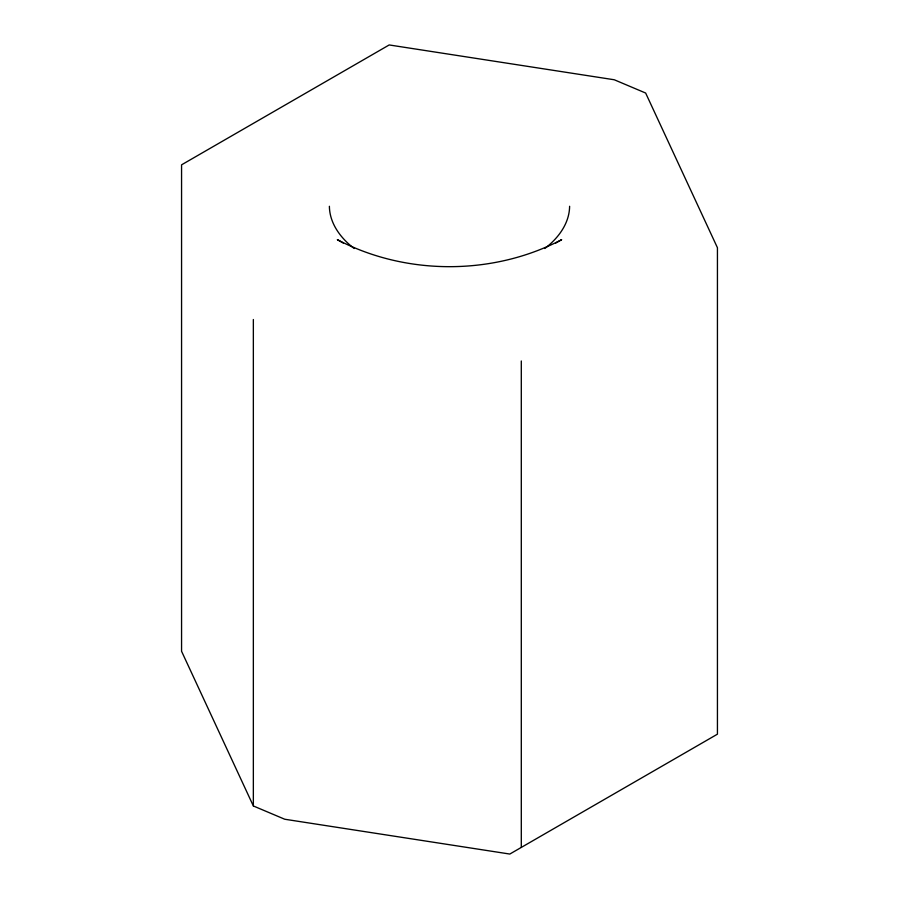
<?xml version="1.0" encoding="UTF-8"?>
<svg xmlns="http://www.w3.org/2000/svg" width="899" height="899" viewBox="0 0 899 899"><rect width="100%" height="100%" fill="white"/><g stroke="black" fill="none" stroke-linecap="round" stroke-linejoin="round"><path stroke-width="1.35" d="M569.618 206.276C569.393 223.615 558.11 238.426 544.794 248.495M555.751 243.056L561.673 239.651C493.124 275.678 405.876 275.678 337.327 239.651L343.249 243.056M253.349 805.965L284.736 819.236L509.812 854.05L717.436 734.168L717.436 247.731L645.651 93.035L614.264 79.764L389.188 44.95L181.564 164.832L181.564 651.269L253.349 805.965L253.349 319.516M354.206 248.495C340.89 238.426 329.607 223.615 329.382 206.276M521.296 360.971L521.296 847.42"/></g></svg>
